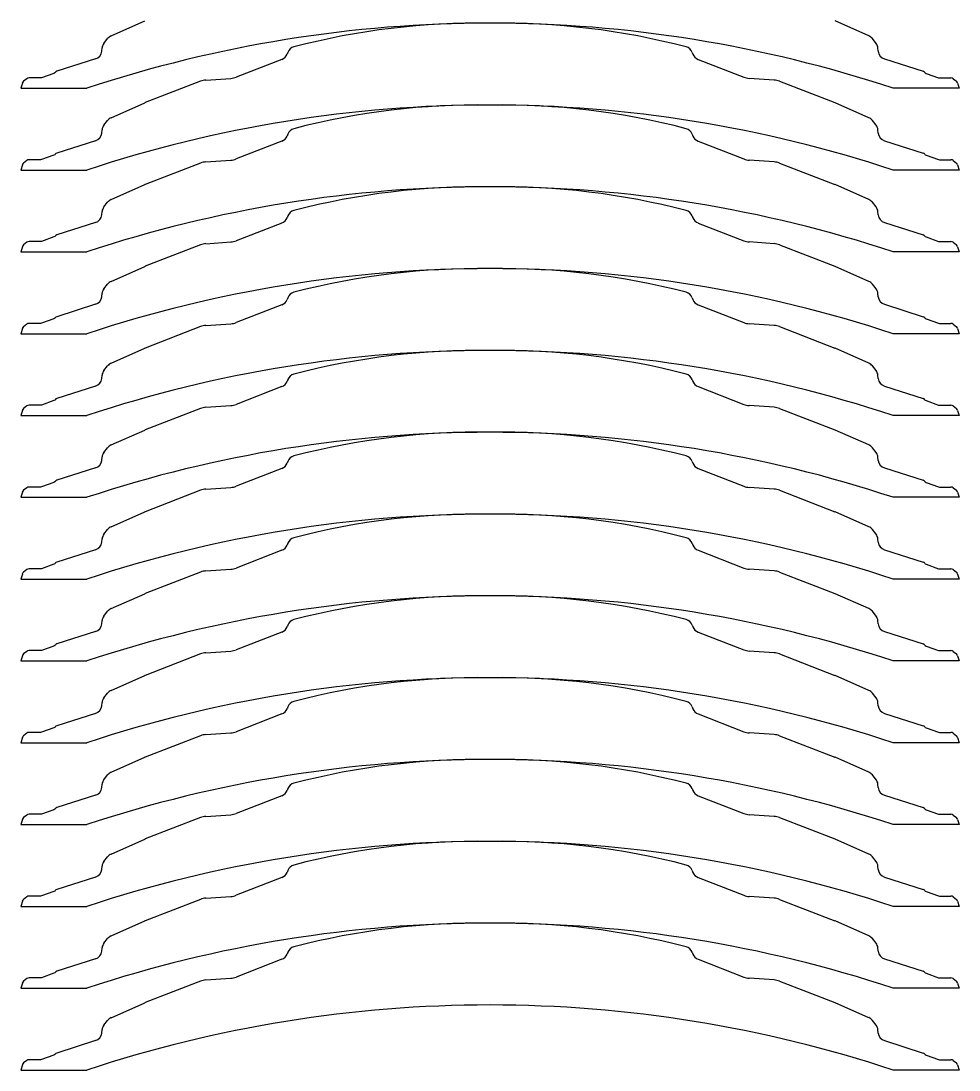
# Model space of a CAD drawing. Header units: millimetres. Extents: x 13 to 1189, y 13 to 1190.
# Drawn here: x 61 to 580, y 13 to 594 of the extents above; entities that cross this region are included whole.
import ezdxf

# ---------------------------------------------------------------- set-up
doc = ezdxf.new("R2010")
doc.units = ezdxf.units.MM
doc.layers.add('snij', color=5, linetype='Continuous')

msp = doc.modelspace()

# ---------------------------------------------------------------- linework, layer by layer
at = {"layer": 'snij'}
for p, q in [((110.57, 585.53), (129.31, 593.78)), ((530.16, 585.53), (511.42, 593.78)), ((106.6, 581.41), (108.64, 584.03)), ((534.13, 581.41), (532.09, 584.03)), ((105.36, 577.01), (105.57, 578.89)), ((208.44, 576.42), (208.04, 575.39)), ((432.29, 576.42), (432.7, 575.39)), ((535.37, 577.01), (535.16, 578.89)), ((101.91, 572.81), (80.51, 565.97)), ((205.18, 572.53), (179.74, 562.68)), ((435.55, 572.53), (461, 562.68)), ((538.82, 572.81), (560.23, 565.97)), ((78.93, 564.79), (72.07, 562.34)), ((79.36, 565.06), (78.93, 564.79)), ((79.55, 565.31), (79.36, 565.06)), ((561.18, 565.31), (561.38, 565.06)), ((561.38, 565.06), (561.8, 564.79)), ((561.8, 564.79), (568.66, 562.34)), ((61.43, 559.37), (60.68, 556.55)), ((63.97, 561.84), (62.15, 560.44)), ((71.28, 562.25), (65.19, 562.25)), ((71.56, 562.25), (71.28, 562.25)), ((72.07, 562.34), (71.56, 562.25)), ((160.13, 560.44), (129.52, 548.59)), ((163.07, 561.09), (176.8, 562.02)), ((477.67, 561.09), (463.93, 562.02)), ((480.61, 560.44), (511.21, 548.59)), ((568.66, 562.34), (569.17, 562.25)), ((569.17, 562.25), (569.46, 562.25)), ((569.46, 562.25), (575.55, 562.25)), ((576.77, 561.84), (578.59, 560.44)), ((579.3, 559.37), (580.06, 556.55)), ((60.68, 556.55), (97.16, 556.55)), ((580.06, 556.55), (543.57, 556.55)), ((110.57, 540.24), (129.31, 548.5)), ((530.16, 540.24), (511.42, 548.5)), ((106.6, 536.12), (108.64, 538.74)), ((534.13, 536.12), (532.09, 538.74)), ((105.36, 531.72), (105.57, 533.61)), ((208.44, 531.14), (208.04, 530.1)), ((432.29, 531.14), (432.7, 530.1)), ((535.37, 531.72), (535.16, 533.61)), ((101.91, 527.52), (80.51, 520.68)), ((205.18, 527.25), (179.74, 517.39)), ((435.55, 527.25), (461, 517.39)), ((538.82, 527.52), (560.23, 520.68)), ((71.28, 516.96), (65.19, 516.96)), ((71.56, 516.96), (71.28, 516.96)), ((72.07, 517.05), (71.56, 516.96)), ((78.93, 519.5), (72.07, 517.05)), ((79.36, 519.78), (78.93, 519.5)), ((79.55, 520.02), (79.36, 519.78)), ((561.18, 520.02), (561.38, 519.78)), ((561.38, 519.78), (561.8, 519.5)), ((561.8, 519.5), (568.66, 517.05)), ((568.66, 517.05), (569.17, 516.96)), ((569.17, 516.96), (569.46, 516.96)), ((569.46, 516.96), (575.55, 516.96)), ((61.43, 514.08), (60.68, 511.26)), ((60.68, 511.26), (97.16, 511.26)), ((63.97, 516.55), (62.15, 515.15)), ((160.13, 515.16), (129.52, 503.3)), ((163.07, 515.81), (176.8, 516.74)), ((477.67, 515.81), (463.93, 516.74)), ((480.61, 515.16), (511.21, 503.3)), ((580.06, 511.26), (543.57, 511.26)), ((576.77, 516.55), (578.59, 515.15)), ((579.3, 514.08), (580.06, 511.26)), ((110.57, 494.96), (129.31, 503.21)), ((530.16, 494.96), (511.42, 503.21)), ((105.36, 486.44), (105.57, 488.32)), ((106.6, 490.84), (108.64, 493.46)), ((534.13, 490.84), (532.09, 493.46)), ((535.37, 486.44), (535.16, 488.32)), ((101.91, 482.24), (80.51, 475.39)), ((205.18, 481.96), (179.74, 472.11)), ((208.44, 485.85), (208.04, 484.82)), ((432.29, 485.85), (432.7, 484.82)), ((435.55, 481.96), (461, 472.11)), ((538.82, 482.24), (560.23, 475.39)), ((63.97, 471.27), (62.15, 469.87)), ((71.28, 471.68), (65.19, 471.68)), ((71.56, 471.68), (71.28, 471.68)), ((72.07, 471.77), (71.56, 471.68)), ((78.93, 474.22), (72.07, 471.77)), ((79.36, 474.49), (78.93, 474.22)), ((79.55, 474.74), (79.36, 474.49)), ((163.07, 470.52), (176.8, 471.45)), ((477.67, 470.52), (463.93, 471.45)), ((561.18, 474.74), (561.38, 474.49)), ((561.38, 474.49), (561.8, 474.22)), ((561.8, 474.22), (568.66, 471.77)), ((568.66, 471.77), (569.17, 471.68)), ((569.17, 471.68), (569.46, 471.68)), ((569.46, 471.68), (575.55, 471.68)), ((576.77, 471.27), (578.59, 469.87)), ((61.43, 468.8), (60.68, 465.98)), ((60.68, 465.98), (97.16, 465.98)), ((160.13, 469.87), (129.52, 458.02)), ((480.61, 469.87), (511.21, 458.02)), ((580.06, 465.98), (543.57, 465.98)), ((579.3, 468.8), (580.06, 465.98)), ((110.57, 449.67), (129.31, 457.93)), ((530.16, 449.67), (511.42, 457.93)), ((106.6, 445.55), (108.64, 448.17)), ((534.13, 445.55), (532.09, 448.17)), ((105.36, 441.15), (105.57, 443.04)), ((535.37, 441.15), (535.16, 443.04)), ((101.91, 436.95), (80.51, 430.11)), ((205.18, 436.68), (179.74, 426.82)), ((208.44, 440.57), (208.04, 439.53)), ((432.29, 440.57), (432.7, 439.53)), ((435.55, 436.68), (461, 426.82)), ((538.82, 436.95), (560.23, 430.11)), ((63.97, 425.98), (62.15, 424.58)), ((71.28, 426.39), (65.19, 426.39)), ((71.56, 426.39), (71.28, 426.39)), ((72.07, 426.48), (71.56, 426.39)), ((78.93, 428.93), (72.07, 426.48)), ((79.36, 429.21), (78.93, 428.93)), ((79.55, 429.45), (79.36, 429.21)), ((160.13, 424.59), (129.52, 412.73)), ((163.07, 425.24), (176.8, 426.17)), ((477.67, 425.24), (463.93, 426.17)), ((480.61, 424.59), (511.21, 412.73)), ((561.18, 429.45), (561.38, 429.21)), ((561.38, 429.21), (561.8, 428.93)), ((561.8, 428.93), (568.66, 426.48)), ((568.66, 426.48), (569.17, 426.39)), ((569.17, 426.39), (569.46, 426.39)), ((569.46, 426.39), (575.55, 426.39)), ((576.77, 425.98), (578.59, 424.58)), ((61.43, 423.51), (60.68, 420.69)), ((60.68, 420.69), (97.16, 420.69)), ((580.06, 420.69), (543.57, 420.69)), ((579.3, 423.51), (580.06, 420.69)), ((110.57, 404.39), (129.31, 412.64)), ((530.16, 404.39), (511.42, 412.64)), ((106.6, 400.27), (108.64, 402.89)), ((534.13, 400.27), (532.09, 402.89)), ((105.36, 395.87), (105.57, 397.75)), ((208.44, 395.28), (208.04, 394.25)), ((432.29, 395.28), (432.7, 394.25)), ((535.37, 395.87), (535.16, 397.75)), ((101.91, 391.67), (80.51, 384.82)), ((205.18, 391.39), (179.74, 381.54)), ((435.55, 391.39), (461, 381.54)), ((538.82, 391.67), (560.23, 384.82)), ((78.93, 383.65), (72.07, 381.2)), ((79.36, 383.92), (78.93, 383.65)), ((79.55, 384.17), (79.36, 383.92)), ((561.18, 384.17), (561.38, 383.92)), ((561.38, 383.92), (561.8, 383.65)), ((561.8, 383.65), (568.66, 381.2)), ((61.43, 378.23), (60.68, 375.41)), ((63.97, 380.7), (62.15, 379.3)), ((71.28, 381.11), (65.19, 381.11)), ((71.56, 381.11), (71.28, 381.11)), ((72.07, 381.2), (71.56, 381.11)), ((160.13, 379.3), (129.52, 367.45)), ((163.07, 379.95), (176.8, 380.88)), ((477.67, 379.95), (463.93, 380.88)), ((480.61, 379.3), (511.21, 367.45)), ((568.66, 381.2), (569.17, 381.11)), ((569.17, 381.11), (569.46, 381.11)), ((569.46, 381.11), (575.55, 381.11)), ((576.77, 380.7), (578.59, 379.3)), ((579.3, 378.23), (580.06, 375.41)), ((60.68, 375.41), (97.16, 375.41)), ((580.06, 375.41), (543.57, 375.41)), ((110.57, 359.1), (129.31, 367.36)), ((530.16, 359.1), (511.42, 367.36)), ((106.6, 354.98), (108.64, 357.6)), ((534.13, 354.98), (532.09, 357.6)), ((105.36, 350.58), (105.57, 352.47)), ((208.44, 350), (208.04, 348.96)), ((432.29, 350), (432.7, 348.96)), ((535.37, 350.58), (535.16, 352.47)), ((101.91, 346.38), (80.51, 339.54)), ((205.18, 346.11), (179.74, 336.25)), ((435.55, 346.11), (461, 336.25)), ((538.82, 346.38), (560.23, 339.54)), ((78.93, 338.36), (72.07, 335.91)), ((79.36, 338.64), (78.93, 338.36)), ((79.55, 338.88), (79.36, 338.64)), ((561.18, 338.88), (561.38, 338.64)), ((561.38, 338.64), (561.8, 338.36)), ((561.8, 338.36), (568.66, 335.91)), ((61.43, 332.94), (60.68, 330.12)), ((63.97, 335.41), (62.15, 334.01)), ((71.28, 335.82), (65.19, 335.82)), ((71.56, 335.82), (71.28, 335.82)), ((72.07, 335.91), (71.56, 335.82)), ((160.13, 334.02), (129.52, 322.16)), ((163.07, 334.67), (176.8, 335.6)), ((477.67, 334.67), (463.93, 335.6)), ((480.61, 334.02), (511.21, 322.16)), ((568.66, 335.91), (569.17, 335.82)), ((569.17, 335.82), (569.46, 335.82)), ((569.46, 335.82), (575.55, 335.82)), ((576.77, 335.41), (578.59, 334.01)), ((579.3, 332.94), (580.06, 330.12)), ((60.68, 330.12), (97.16, 330.12)), ((580.06, 330.12), (543.57, 330.12)), ((110.57, 313.82), (129.31, 322.07)), ((530.16, 313.82), (511.42, 322.07)), ((106.6, 309.7), (108.64, 312.32)), ((534.13, 309.7), (532.09, 312.32)), ((105.36, 305.3), (105.57, 307.18)), ((208.44, 304.71), (208.04, 303.68)), ((432.29, 304.71), (432.7, 303.68)), ((535.37, 305.3), (535.16, 307.18)), ((101.91, 301.1), (80.51, 294.25)), ((205.18, 300.82), (179.74, 290.97)), ((435.55, 300.82), (461, 290.97)), ((538.82, 301.1), (560.23, 294.25)), ((71.28, 290.54), (65.19, 290.54)), ((71.56, 290.54), (71.28, 290.54)), ((72.07, 290.63), (71.56, 290.54)), ((78.93, 293.08), (72.07, 290.63)), ((79.36, 293.35), (78.93, 293.08)), ((79.55, 293.59), (79.36, 293.35)), ((561.18, 293.59), (561.38, 293.35)), ((561.38, 293.35), (561.8, 293.08)), ((561.8, 293.08), (568.66, 290.63)), ((568.66, 290.63), (569.17, 290.54)), ((569.17, 290.54), (569.46, 290.54)), ((569.46, 290.54), (575.55, 290.54)), ((61.43, 287.66), (60.68, 284.84)), ((60.68, 284.84), (97.16, 284.84)), ((63.97, 290.13), (62.15, 288.73)), ((160.13, 288.73), (129.52, 276.87)), ((163.07, 289.38), (176.8, 290.31)), ((477.67, 289.38), (463.93, 290.31)), ((480.61, 288.73), (511.21, 276.87)), ((580.06, 284.84), (543.57, 284.84)), ((576.77, 290.13), (578.59, 288.73)), ((579.3, 287.66), (580.06, 284.84)), ((110.57, 268.53), (129.31, 276.79)), ((530.16, 268.53), (511.42, 276.79)), ((105.36, 260.01), (105.57, 261.9)), ((106.6, 264.41), (108.64, 267.03)), ((534.13, 264.41), (532.09, 267.03)), ((535.37, 260.01), (535.16, 261.9)), ((101.91, 255.81), (80.51, 248.97)), ((205.18, 255.54), (179.74, 245.68)), ((208.44, 259.43), (208.04, 258.39)), ((432.29, 259.43), (432.7, 258.39)), ((435.55, 255.54), (461, 245.68)), ((538.82, 255.81), (560.23, 248.97)), ((63.97, 244.84), (62.15, 243.44)), ((71.28, 245.25), (65.19, 245.25)), ((71.56, 245.25), (71.28, 245.25)), ((72.07, 245.34), (71.56, 245.25)), ((78.93, 247.79), (72.07, 245.34)), ((79.36, 248.07), (78.93, 247.79)), ((79.55, 248.31), (79.36, 248.07)), ((163.07, 244.1), (176.8, 245.03)), ((477.67, 244.1), (463.93, 245.03)), ((561.18, 248.31), (561.38, 248.07)), ((561.38, 248.07), (561.8, 247.79)), ((561.8, 247.79), (568.66, 245.34)), ((568.66, 245.34), (569.17, 245.25)), ((569.17, 245.25), (569.46, 245.25)), ((569.46, 245.25), (575.55, 245.25)), ((576.77, 244.84), (578.59, 243.44)), ((61.43, 242.37), (60.68, 239.55)), ((60.68, 239.55), (97.16, 239.55)), ((160.13, 243.45), (129.52, 231.59)), ((480.61, 243.45), (511.21, 231.59)), ((580.06, 239.55), (543.57, 239.55)), ((579.3, 242.37), (580.06, 239.55)), ((110.57, 223.25), (129.31, 231.5)), ((530.16, 223.25), (511.42, 231.5)), ((106.6, 219.13), (108.64, 221.75)), ((534.13, 219.13), (532.09, 221.75)), ((105.36, 214.73), (105.57, 216.61)), ((535.37, 214.73), (535.16, 216.61)), ((101.91, 210.53), (80.51, 203.68)), ((205.18, 210.25), (179.74, 200.4)), ((208.44, 214.14), (208.04, 213.1)), ((432.29, 214.14), (432.7, 213.1)), ((435.55, 210.25), (461, 200.4)), ((538.82, 210.53), (560.23, 203.68)), ((63.97, 199.55), (62.15, 198.16)), ((71.28, 199.97), (65.19, 199.97)), ((71.56, 199.97), (71.28, 199.97)), ((72.07, 200.06), (71.56, 199.97)), ((78.93, 202.51), (72.07, 200.06)), ((79.36, 202.78), (78.93, 202.51)), ((79.55, 203.02), (79.36, 202.78)), ((160.13, 198.16), (129.52, 186.3)), ((163.07, 198.81), (176.8, 199.74)), ((477.67, 198.81), (463.93, 199.74)), ((480.61, 198.16), (511.21, 186.3)), ((561.18, 203.02), (561.38, 202.78)), ((561.38, 202.78), (561.8, 202.51)), ((561.8, 202.51), (568.66, 200.06)), ((568.66, 200.06), (569.17, 199.97)), ((569.17, 199.97), (569.46, 199.97)), ((569.46, 199.97), (575.55, 199.97)), ((576.77, 199.55), (578.59, 198.16)), ((61.43, 197.09), (60.68, 194.27)), ((60.68, 194.27), (97.16, 194.27)), ((580.06, 194.27), (543.57, 194.27)), ((579.3, 197.09), (580.06, 194.27)), ((110.57, 177.96), (129.31, 186.22)), ((530.16, 177.96), (511.42, 186.22)), ((106.6, 173.84), (108.64, 176.46)), ((534.13, 173.84), (532.09, 176.46)), ((105.36, 169.44), (105.57, 171.33)), ((208.44, 168.86), (208.04, 167.82)), ((432.29, 168.86), (432.7, 167.82)), ((535.37, 169.44), (535.16, 171.33)), ((101.91, 165.24), (80.51, 158.4)), ((205.18, 164.97), (179.74, 155.11)), ((435.55, 164.97), (461, 155.11)), ((538.82, 165.24), (560.23, 158.4)), ((78.93, 157.22), (72.07, 154.77)), ((79.36, 157.5), (78.93, 157.22)), ((79.55, 157.74), (79.36, 157.5)), ((561.18, 157.74), (561.38, 157.5)), ((561.38, 157.5), (561.8, 157.22)), ((561.8, 157.22), (568.66, 154.77)), ((61.43, 151.8), (60.68, 148.98)), ((63.97, 154.27), (62.15, 152.87)), ((71.28, 154.68), (65.19, 154.68)), ((71.56, 154.68), (71.28, 154.68)), ((72.07, 154.77), (71.56, 154.68)), ((160.13, 152.88), (129.52, 141.02)), ((163.07, 153.53), (176.8, 154.46)), ((477.67, 153.53), (463.93, 154.46)), ((480.61, 152.88), (511.21, 141.02)), ((568.66, 154.77), (569.17, 154.68)), ((569.17, 154.68), (569.46, 154.68)), ((569.46, 154.68), (575.55, 154.68)), ((576.77, 154.27), (578.59, 152.87)), ((579.3, 151.8), (580.06, 148.98)), ((60.68, 148.98), (97.16, 148.98)), ((580.06, 148.98), (543.57, 148.98)), ((110.57, 132.67), (129.31, 140.93)), ((530.16, 132.67), (511.42, 140.93)), ((106.6, 128.56), (108.64, 131.18)), ((534.13, 128.56), (532.09, 131.18)), ((105.36, 124.16), (105.57, 126.04)), ((208.44, 123.57), (208.04, 122.53)), ((432.29, 123.57), (432.7, 122.53)), ((535.37, 124.16), (535.16, 126.04)), ((101.91, 119.96), (80.51, 113.11)), ((205.18, 119.68), (179.74, 109.83)), ((435.55, 119.68), (461, 109.83)), ((538.82, 119.96), (560.23, 113.11)), ((78.93, 111.94), (72.07, 109.49)), ((79.36, 112.21), (78.93, 111.94)), ((79.55, 112.45), (79.36, 112.21)), ((561.18, 112.45), (561.38, 112.21)), ((561.38, 112.21), (561.8, 111.94)), ((561.8, 111.94), (568.66, 109.49)), ((61.43, 106.52), (60.68, 103.7)), ((63.97, 108.98), (62.15, 107.59)), ((71.28, 109.4), (65.19, 109.4)), ((71.56, 109.4), (71.28, 109.4)), ((72.07, 109.49), (71.56, 109.4)), ((160.13, 107.59), (129.52, 95.73)), ((163.07, 108.24), (176.8, 109.17)), ((477.67, 108.24), (463.93, 109.17)), ((480.61, 107.59), (511.21, 95.73)), ((568.66, 109.49), (569.17, 109.4)), ((569.17, 109.4), (569.46, 109.4)), ((569.46, 109.4), (575.55, 109.4)), ((576.77, 108.98), (578.59, 107.59)), ((579.3, 106.52), (580.06, 103.7)), ((60.68, 103.7), (97.16, 103.7)), ((580.06, 103.7), (543.57, 103.7)), ((110.57, 87.39), (129.31, 95.65)), ((530.16, 87.39), (511.42, 95.65)), ((106.6, 83.27), (108.64, 85.89)), ((534.13, 83.27), (532.09, 85.89)), ((105.36, 78.87), (105.57, 80.76)), ((208.44, 78.29), (208.04, 77.25)), ((432.29, 78.29), (432.7, 77.25)), ((535.37, 78.87), (535.16, 80.76)), ((101.91, 74.67), (80.51, 67.83)), ((205.18, 74.4), (179.74, 64.54)), ((435.55, 74.4), (461, 64.54)), ((538.82, 74.67), (560.23, 67.83)), ((71.28, 64.11), (65.19, 64.11)), ((71.56, 64.11), (71.28, 64.11)), ((72.07, 64.2), (71.56, 64.11)), ((78.93, 66.65), (72.07, 64.2)), ((79.36, 66.93), (78.93, 66.65)), ((79.55, 67.17), (79.36, 66.93)), ((163.07, 62.96), (176.8, 63.89)), ((477.67, 62.96), (463.93, 63.89)), ((561.18, 67.17), (561.38, 66.93)), ((561.38, 66.93), (561.8, 66.65)), ((561.8, 66.65), (568.66, 64.2)), ((568.66, 64.2), (569.17, 64.11)), ((569.17, 64.11), (569.46, 64.11)), ((569.46, 64.11), (575.55, 64.11)), ((61.43, 61.23), (60.68, 58.41)), ((60.68, 58.41), (97.16, 58.41)), ((63.97, 63.7), (62.15, 62.3)), ((160.13, 62.31), (129.52, 50.45)), ((480.61, 62.31), (511.21, 50.45)), ((580.06, 58.41), (543.57, 58.41)), ((576.77, 63.7), (578.59, 62.3)), ((579.3, 61.23), (580.06, 58.41)), ((110.57, 42.1), (129.31, 50.36)), ((530.16, 42.1), (511.42, 50.36)), ((105.36, 33.59), (105.57, 35.47)), ((106.6, 37.99), (108.64, 40.61)), ((534.13, 37.99), (532.09, 40.61)), ((535.37, 33.59), (535.16, 35.47)), ((101.91, 29.39), (80.51, 22.54)), ((538.82, 29.39), (560.23, 22.54)), ((63.97, 18.41), (62.15, 17.02)), ((71.28, 18.83), (65.19, 18.83)), ((71.56, 18.83), (71.28, 18.83)), ((72.07, 18.92), (71.56, 18.83)), ((78.93, 21.37), (72.07, 18.92)), ((79.36, 21.64), (78.93, 21.37)), ((79.55, 21.88), (79.36, 21.64)), ((561.18, 21.88), (561.38, 21.64)), ((561.38, 21.64), (561.8, 21.37)), ((561.8, 21.37), (568.66, 18.92)), ((568.66, 18.92), (569.17, 18.83)), ((569.17, 18.83), (569.46, 18.83)), ((569.46, 18.83), (575.55, 18.83)), ((576.77, 18.41), (578.59, 17.02)), ((61.43, 15.95), (60.68, 13.13)), ((60.68, 13.13), (97.16, 13.13)), ((580.06, 13.13), (543.57, 13.13)), ((579.3, 15.95), (580.06, 13.13))]:
    msp.add_line(p, q, dxfattribs=at)
for centre, radius, start, end in [((320.37, -117.41), 709.96, 90, 108.32417), ((314.14, 187.99), 404.61, 89.11886, 104.64649), ((326.59, 187.99), 404.61, 75.35351, 90.88114), ((320.37, -117.41), 709.96, 71.67583, 90), ((110.54, 578.33), 5, 142.02568, 173.54463), ((112.59, 580.95), 5, 113.77577, 142.02568), ((528.15, 580.95), 5, 37.97432, 66.22423), ((530.19, 578.33), 5, 6.45537, 37.97432), ((100.39, 577.57), 5, 287.72584, 353.54463), ((203.38, 577.2), 5, 291.17651, 338.76717), ((213.1, 574.61), 5, 104.64649, 158.76717), ((427.63, 574.61), 5, 21.23283, 75.35351), ((437.36, 577.2), 5, 201.23283, 248.82349), ((540.34, 577.57), 5, 186.45537, 252.27416), ((81.11, 564.06), 2, 107.72584, 141.48116), ((559.62, 564.06), 2, 38.51884, 72.27416), ((63.36, 558.85), 2, 127.50566, 165), ((65.19, 560.25), 2, 89.99997, 127.50566), ((163.74, 551.12), 10, 93.87408, 111.17651), ((176.13, 572), 10, 273.87408, 291.17651), ((464.61, 572), 10, 248.82349, 266.12592), ((476.99, 551.12), 10, 68.82349, 86.12592), ((575.55, 560.25), 2, 52.49434, 90.00003), ((577.37, 558.85), 2, 15, 52.49434), ((320.37, -162.7), 709.96, 90, 108.32417), ((131.33, 543.92), 5, 111.17651, 113.77577), ((314.14, 142.7), 404.61, 89.11886, 104.64649), ((326.59, 142.7), 404.61, 75.35351, 90.88114), ((320.37, -162.7), 709.96, 71.67583, 90), ((509.4, 543.92), 5, 66.22423, 68.82349), ((112.59, 535.67), 5, 113.77577, 142.02568), ((528.15, 535.67), 5, 37.97432, 66.22423), ((110.54, 533.05), 5, 142.02568, 173.54463), ((530.19, 533.05), 5, 6.45537, 37.97432), ((100.39, 532.29), 5, 287.72584, 353.54463), ((203.38, 531.91), 5, 291.17651, 338.76717), ((213.1, 529.33), 5, 104.64649, 158.76717), ((427.63, 529.33), 5, 21.23283, 75.35351), ((437.36, 531.91), 5, 201.23283, 248.82349), ((540.34, 532.29), 5, 186.45537, 252.27416), ((65.19, 514.96), 2, 89.99997, 127.50566), ((81.11, 518.77), 2, 107.72584, 141.48116), ((176.13, 526.72), 10, 273.87408, 291.17651), ((464.61, 526.72), 10, 248.82349, 266.12592), ((559.62, 518.77), 2, 38.51884, 72.27416), ((575.55, 514.96), 2, 52.49434, 90.00003), ((63.36, 513.57), 2, 127.50566, 165), ((163.74, 505.83), 10, 93.87408, 111.17651), ((476.99, 505.83), 10, 68.82349, 86.12592), ((577.37, 513.57), 2, 15, 52.49434), ((320.37, -207.98), 709.96, 90, 108.32417), ((131.33, 498.64), 5, 111.17651, 113.77577), ((314.14, 97.42), 404.61, 89.11886, 104.64649), ((326.59, 97.42), 404.61, 75.35351, 90.88114), ((320.37, -207.98), 709.96, 71.67583, 90), ((509.4, 498.64), 5, 66.22423, 68.82349), ((112.59, 490.38), 5, 113.77577, 142.02568), ((528.15, 490.38), 5, 37.97432, 66.22423), ((110.54, 487.76), 5, 142.02568, 173.54463), ((213.1, 484.04), 5, 104.64649, 158.76717), ((427.63, 484.04), 5, 21.23283, 75.35351), ((530.19, 487.76), 5, 6.45537, 37.97432), ((100.39, 487), 5, 287.72584, 353.54463), ((203.38, 486.63), 5, 291.17651, 338.76717), ((437.36, 486.63), 5, 201.23283, 248.82349), ((540.34, 487), 5, 186.45537, 252.27416), ((65.19, 469.68), 2, 89.99997, 127.50566), ((81.11, 473.49), 2, 107.72584, 141.48116), ((163.74, 460.55), 10, 93.87408, 111.17651), ((176.13, 481.43), 10, 273.87408, 291.17651), ((464.61, 481.43), 10, 248.82349, 266.12592), ((476.99, 460.55), 10, 68.82349, 86.12592), ((559.62, 473.49), 2, 38.51884, 72.27416), ((575.55, 469.68), 2, 52.49434, 90.00003), ((63.36, 468.28), 2, 127.50566, 165), ((577.37, 468.28), 2, 15, 52.49434), ((320.37, -253.27), 709.96, 90, 108.32417), ((131.33, 453.35), 5, 111.17651, 113.77577), ((314.14, 52.13), 404.61, 89.11886, 104.64649), ((326.59, 52.13), 404.61, 75.35351, 90.88114), ((320.37, -253.27), 709.96, 71.67583, 90), ((509.4, 453.35), 5, 66.22423, 68.82349), ((112.59, 445.09), 5, 113.77577, 142.02568), ((528.15, 445.09), 5, 37.97432, 66.22423), ((110.54, 442.48), 5, 142.02568, 173.54463), ((213.1, 438.76), 5, 104.64649, 158.76717), ((427.63, 438.76), 5, 21.23283, 75.35351), ((530.19, 442.48), 5, 6.45537, 37.97432), ((100.39, 441.72), 5, 287.72584, 353.54463), ((203.38, 441.34), 5, 291.17651, 338.76717), ((437.36, 441.34), 5, 201.23283, 248.82349), ((540.34, 441.72), 5, 186.45537, 252.27416), ((81.11, 428.2), 2, 107.72584, 141.48116), ((559.62, 428.2), 2, 38.51884, 72.27416), ((63.36, 423), 2, 127.50566, 165), ((65.19, 424.39), 2, 89.99997, 127.50566), ((163.74, 415.26), 10, 93.87408, 111.17651), ((176.13, 436.15), 10, 273.87408, 291.17651), ((464.61, 436.15), 10, 248.82349, 266.12592), ((476.99, 415.26), 10, 68.82349, 86.12592), ((575.55, 424.39), 2, 52.49434, 90.00003), ((577.37, 423), 2, 15, 52.49434), ((131.33, 408.07), 5, 111.17651, 113.77577), ((509.4, 408.07), 5, 66.22423, 68.82349), ((320.37, -298.55), 709.96, 90, 108.32417), ((314.14, 6.85), 404.61, 89.11886, 104.64649), ((326.59, 6.85), 404.61, 75.35351, 90.88114), ((320.37, -298.55), 709.96, 71.67583, 90), ((112.59, 399.81), 5, 113.77577, 142.02568), ((528.15, 399.81), 5, 37.97432, 66.22423), ((100.39, 396.43), 5, 287.72584, 353.54463), ((110.54, 397.19), 5, 142.02568, 173.54463), ((213.1, 393.47), 5, 104.64649, 158.76717), ((427.63, 393.47), 5, 21.23283, 75.35351), ((530.19, 397.19), 5, 6.45537, 37.97432), ((540.34, 396.43), 5, 186.45537, 252.27416), ((203.38, 396.06), 5, 291.17651, 338.76717), ((437.36, 396.06), 5, 201.23283, 248.82349), ((81.11, 382.92), 2, 107.72584, 141.48116), ((559.62, 382.92), 2, 38.51884, 72.27416), ((63.36, 377.71), 2, 127.50566, 165), ((65.19, 379.11), 2, 89.99997, 127.50566), ((163.74, 369.98), 10, 93.87408, 111.17651), ((176.13, 390.86), 10, 273.87408, 291.17651), ((464.61, 390.86), 10, 248.82349, 266.12592), ((476.99, 369.98), 10, 68.82349, 86.12592), ((575.55, 379.11), 2, 52.49434, 90.00003), ((577.37, 377.71), 2, 15, 52.49434), ((320.37, -343.84), 709.96, 90, 108.32417), ((131.33, 362.78), 5, 111.17651, 113.77577), ((314.14, -38.44), 404.61, 89.11886, 104.64649), ((326.59, -38.44), 404.61, 75.35351, 90.88114), ((320.37, -343.84), 709.96, 71.67583, 90), ((509.4, 362.78), 5, 66.22423, 68.82349), ((110.54, 351.91), 5, 142.02568, 173.54463), ((112.59, 354.52), 5, 113.77577, 142.02568), ((528.15, 354.52), 5, 37.97432, 66.22423), ((530.19, 351.91), 5, 6.45537, 37.97432), ((100.39, 351.15), 5, 287.72584, 353.54463), ((203.38, 350.77), 5, 291.17651, 338.76717), ((213.1, 348.19), 5, 104.64649, 158.76717), ((427.63, 348.19), 5, 21.23283, 75.35351), ((437.36, 350.77), 5, 201.23283, 248.82349), ((540.34, 351.15), 5, 186.45537, 252.27416), ((81.11, 337.63), 2, 107.72584, 141.48116), ((559.62, 337.63), 2, 38.51884, 72.27416), ((63.36, 332.43), 2, 127.50566, 165), ((65.19, 333.82), 2, 89.99997, 127.50566), ((163.74, 324.69), 10, 93.87408, 111.17651), ((176.13, 345.58), 10, 273.87408, 291.17651), ((464.61, 345.58), 10, 248.82349, 266.12592), ((476.99, 324.69), 10, 68.82349, 86.12592), ((575.55, 333.82), 2, 52.49434, 90.00003), ((577.37, 332.43), 2, 15, 52.49434), ((320.37, -389.12), 709.96, 90, 108.32417), ((131.33, 317.5), 5, 111.17651, 113.77577), ((314.14, -83.72), 404.61, 89.11886, 104.64649), ((326.59, -83.72), 404.61, 75.35351, 90.88114), ((320.37, -389.12), 709.96, 71.67583, 90), ((509.4, 317.5), 5, 66.22423, 68.82349), ((112.59, 309.24), 5, 113.77577, 142.02568), ((528.15, 309.24), 5, 37.97432, 66.22423), ((110.54, 306.62), 5, 142.02568, 173.54463), ((530.19, 306.62), 5, 6.45537, 37.97432), ((100.39, 305.86), 5, 287.72584, 353.54463), ((203.38, 305.49), 5, 291.17651, 338.76717), ((213.1, 302.9), 5, 104.64649, 158.76717), ((427.63, 302.9), 5, 21.23283, 75.35351), ((437.36, 305.49), 5, 201.23283, 248.82349), ((540.34, 305.86), 5, 186.45537, 252.27416), ((65.19, 288.54), 2, 89.99997, 127.50566), ((81.11, 292.35), 2, 107.72584, 141.48116), ((176.13, 300.29), 10, 273.87408, 291.17651), ((464.61, 300.29), 10, 248.82349, 266.12592), ((559.62, 292.35), 2, 38.51884, 72.27416), ((575.55, 288.54), 2, 52.49434, 90.00003), ((63.36, 287.14), 2, 127.50566, 165), ((163.74, 279.41), 10, 93.87408, 111.17651), ((476.99, 279.41), 10, 68.82349, 86.12592), ((577.37, 287.14), 2, 15, 52.49434), ((320.37, -434.41), 709.96, 90, 108.32417), ((131.33, 272.21), 5, 111.17651, 113.77577), ((314.14, -129.01), 404.61, 89.11886, 104.64649), ((326.59, -129.01), 404.61, 75.35351, 90.88114), ((320.37, -434.41), 709.96, 71.67583, 90), ((509.4, 272.21), 5, 66.22423, 68.82349), ((112.59, 263.95), 5, 113.77577, 142.02568), ((528.15, 263.95), 5, 37.97432, 66.22423), ((110.54, 261.34), 5, 142.02568, 173.54463), ((213.1, 257.62), 5, 104.64649, 158.76717), ((427.63, 257.62), 5, 21.23283, 75.35351), ((530.19, 261.34), 5, 6.45537, 37.97432), ((100.39, 260.58), 5, 287.72584, 353.54463), ((203.38, 260.2), 5, 291.17651, 338.76717), ((437.36, 260.2), 5, 201.23283, 248.82349), ((540.34, 260.58), 5, 186.45537, 252.27416), ((65.19, 243.25), 2, 89.99997, 127.50566), ((81.11, 247.06), 2, 107.72584, 141.48116), ((163.74, 234.12), 10, 93.87408, 111.17651), ((176.13, 255.01), 10, 273.87408, 291.17651), ((464.61, 255.01), 10, 248.82349, 266.12592), ((476.99, 234.12), 10, 68.82349, 86.12592), ((559.62, 247.06), 2, 38.51884, 72.27416), ((575.55, 243.25), 2, 52.49434, 90.00003), ((63.36, 241.86), 2, 127.50566, 165), ((577.37, 241.86), 2, 15, 52.49434), ((320.37, -479.69), 709.96, 90, 108.32417), ((131.33, 226.93), 5, 111.17651, 113.77577), ((314.14, -174.29), 404.61, 89.11886, 104.64649), ((326.59, -174.29), 404.61, 75.35351, 90.88114), ((320.37, -479.69), 709.96, 71.67583, 90), ((509.4, 226.93), 5, 66.22423, 68.82349), ((112.59, 218.67), 5, 113.77577, 142.02568), ((528.15, 218.67), 5, 37.97432, 66.22423), ((110.54, 216.05), 5, 142.02568, 173.54463), ((213.1, 212.33), 5, 104.64649, 158.76717), ((427.63, 212.33), 5, 21.23283, 75.35351), ((530.19, 216.05), 5, 6.45537, 37.97432), ((100.39, 215.29), 5, 287.72584, 353.54463), ((203.38, 214.92), 5, 291.17651, 338.76717), ((437.36, 214.92), 5, 201.23283, 248.82349), ((540.34, 215.29), 5, 186.45537, 252.27416), ((81.11, 201.78), 2, 107.72584, 141.48116), ((559.62, 201.78), 2, 38.51884, 72.27416), ((63.36, 196.57), 2, 127.50566, 165), ((65.19, 197.97), 2, 89.99997, 127.50566), ((163.74, 188.84), 10, 93.87408, 111.17651), ((176.13, 209.72), 10, 273.87408, 291.17651), ((464.61, 209.72), 10, 248.82349, 266.12592), ((476.99, 188.84), 10, 68.82349, 86.12592), ((575.55, 197.97), 2, 52.49434, 90.00003), ((577.37, 196.57), 2, 15, 52.49434), ((131.33, 181.64), 5, 111.17651, 113.77577), ((509.4, 181.64), 5, 66.22423, 68.82349), ((320.37, -524.98), 709.96, 90, 108.32417), ((314.14, -219.58), 404.61, 89.11886, 104.64649), ((326.59, -219.58), 404.61, 75.35351, 90.88114), ((320.37, -524.98), 709.96, 71.67583, 90), ((112.59, 173.38), 5, 113.77577, 142.02568), ((528.15, 173.38), 5, 37.97432, 66.22423), ((100.39, 170), 5, 287.72584, 353.54463), ((110.54, 170.77), 5, 142.02568, 173.54463), ((213.1, 167.05), 5, 104.64649, 158.76717), ((427.63, 167.05), 5, 21.23283, 75.35351), ((530.19, 170.77), 5, 6.45537, 37.97432), ((540.34, 170), 5, 186.45537, 252.27416), ((203.38, 169.63), 5, 291.17651, 338.76717), ((437.36, 169.63), 5, 201.23283, 248.82349), ((81.11, 156.49), 2, 107.72584, 141.48116), ((559.62, 156.49), 2, 38.51884, 72.27416), ((63.36, 151.29), 2, 127.50566, 165), ((65.19, 152.68), 2, 89.99997, 127.50566), ((163.74, 143.55), 10, 93.87408, 111.17651), ((176.13, 164.44), 10, 273.87408, 291.17651), ((464.61, 164.44), 10, 248.82349, 266.12592), ((476.99, 143.55), 10, 68.82349, 86.12592), ((575.55, 152.68), 2, 52.49434, 90.00003), ((577.37, 151.29), 2, 15, 52.49434), ((320.37, -570.26), 709.96, 90, 108.32417), ((131.33, 136.36), 5, 111.17651, 113.77577), ((314.14, -264.86), 404.61, 89.11886, 104.64649), ((326.59, -264.86), 404.61, 75.35351, 90.88114), ((320.37, -570.26), 709.96, 71.67583, 90), ((509.4, 136.36), 5, 66.22423, 68.82349), ((110.54, 125.48), 5, 142.02568, 173.54463), ((112.59, 128.1), 5, 113.77577, 142.02568), ((528.15, 128.1), 5, 37.97432, 66.22423), ((530.19, 125.48), 5, 6.45537, 37.97432), ((100.39, 124.72), 5, 287.72584, 353.54463), ((203.38, 124.35), 5, 291.17651, 338.76717), ((213.1, 121.76), 5, 104.64649, 158.76717), ((427.63, 121.76), 5, 21.23283, 75.35351), ((437.36, 124.35), 5, 201.23283, 248.82349), ((540.34, 124.72), 5, 186.45537, 252.27416), ((81.11, 111.21), 2, 107.72584, 141.48116), ((559.62, 111.21), 2, 38.51884, 72.27416), ((63.36, 106), 2, 127.50566, 165), ((65.19, 107.4), 2, 89.99997, 127.50566), ((163.74, 98.27), 10, 93.87408, 111.17651), ((176.13, 119.15), 10, 273.87408, 291.17651), ((464.61, 119.15), 10, 248.82349, 266.12592), ((476.99, 98.27), 10, 68.82349, 86.12592), ((575.55, 107.4), 2, 52.49434, 90.00003), ((577.37, 106), 2, 15, 52.49434), ((320.37, -615.55), 709.96, 90, 108.32417), ((131.33, 91.07), 5, 111.17651, 113.77577), ((314.14, -310.15), 404.61, 89.11886, 104.64649), ((326.59, -310.15), 404.61, 75.35351, 90.88114), ((320.37, -615.55), 709.96, 71.67583, 90), ((509.4, 91.07), 5, 66.22423, 68.82349), ((112.59, 82.81), 5, 113.77577, 142.02568), ((528.15, 82.81), 5, 37.97432, 66.22423), ((110.54, 80.2), 5, 142.02568, 173.54463), ((213.1, 76.48), 5, 104.64649, 158.76717), ((427.63, 76.48), 5, 21.23283, 75.35351), ((530.19, 80.2), 5, 6.45537, 37.97432), ((100.39, 79.43), 5, 287.72584, 353.54463), ((203.38, 79.06), 5, 291.17651, 338.76717), ((437.36, 79.06), 5, 201.23283, 248.82349), ((540.34, 79.43), 5, 186.45537, 252.27416), ((65.19, 62.11), 2, 89.99997, 127.50566), ((81.11, 65.92), 2, 107.72584, 141.48116), ((176.13, 73.87), 10, 273.87408, 291.17651), ((464.61, 73.87), 10, 248.82349, 266.12592), ((559.62, 65.92), 2, 38.51884, 72.27416), ((575.55, 62.11), 2, 52.49434, 90.00003), ((63.36, 60.72), 2, 127.50566, 165), ((163.74, 52.98), 10, 93.87408, 111.17651), ((476.99, 52.98), 10, 68.82349, 86.12592), ((577.37, 60.72), 2, 15, 52.49434), ((320.37, -660.83), 709.96, 90, 108.32417), ((131.33, 45.79), 5, 111.17651, 113.77577), ((320.37, -660.83), 709.96, 71.67583, 90), ((509.4, 45.79), 5, 66.22423, 68.82349), ((112.59, 37.53), 5, 113.77577, 142.02568), ((528.15, 37.53), 5, 37.97432, 66.22423), ((110.54, 34.91), 5, 142.02568, 173.54463), ((530.19, 34.91), 5, 6.45537, 37.97432), ((100.39, 34.15), 5, 287.72584, 353.54463), ((540.34, 34.15), 5, 186.45537, 252.27416), ((65.19, 16.83), 2, 89.99997, 127.50566), ((81.11, 20.64), 2, 107.72584, 141.48116), ((559.62, 20.64), 2, 38.51884, 72.27416), ((575.55, 16.83), 2, 52.49434, 90.00003), ((63.36, 15.43), 2, 127.50566, 165), ((577.37, 15.43), 2, 15, 52.49434)]:
    msp.add_arc(centre, radius, start, end, dxfattribs=at)

doc.saveas('drawing.dxf')
